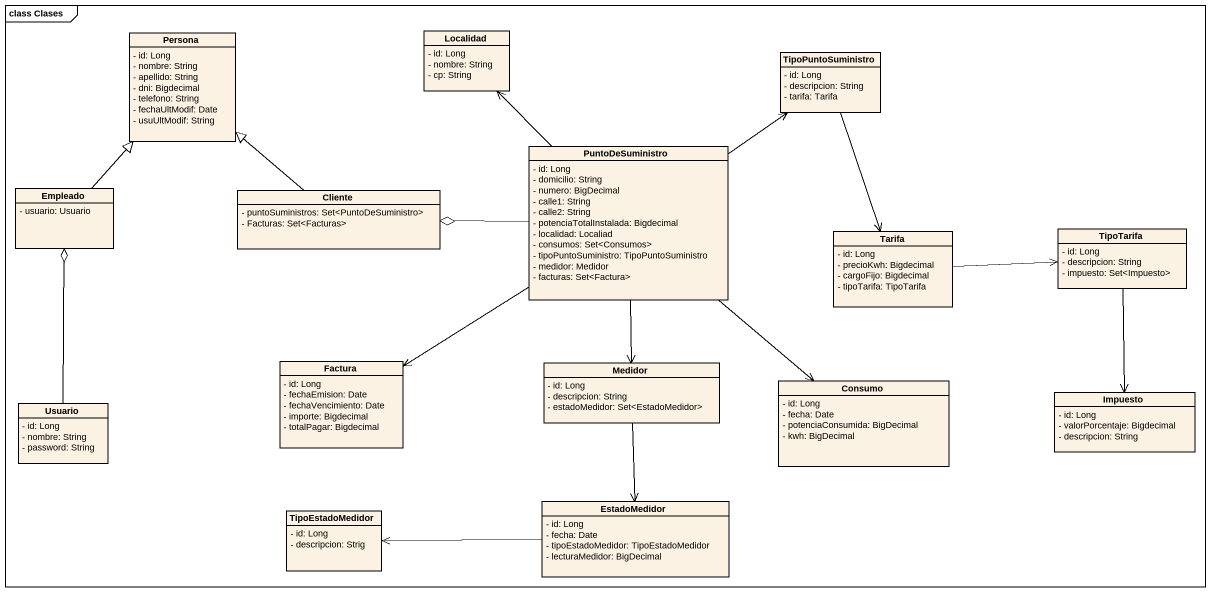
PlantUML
@startuml
mainframe class Clases
hide circle
hide empty members
skinparam classAttributeIconSize 0
class Persona {
  - id: Long
  - nombre: String
  - apellido: String
  - dni: Bigdecimal
  - telefono: String
  - fechaUltModif: Date
  - usuUltModif: String
}
class Localidad {
  - id: Long
  - nombre: String
  - cp: String
}
class TipoPuntoSuministro {
  - id: Long
  - descripcion: String
  - tarifa: Tarifa
}
class PuntoDeSuministro {
  - id: Long
  - domicilio: String
  - numero: BigDecimal
  - calle1: String
  - calle2: String
  - potenciaTotalInstalada: Bigdecimal
  - localidad: Localiad
  - consumos: Set<Consumos>
  - tipoPuntoSuministro: TipoPuntoSuministro
  - medidor: Medidor
  - facturas: Set<Factura>
}
class Empleado {
  - usuario: Usuario
}
class Cliente {
  - puntoSuministros: Set<PuntoDeSuministro>
  - Facturas: Set<Facturas>
}
class Tarifa {
  - id: Long
  - precioKwh: Bigdecimal
  - cargoFijo: Bigdecimal
  - tipoTarifa: TipoTarifa
}
class TipoTarifa {
  - id: Long
  - descripcion: String
  - impuesto: Set<Impuesto>
}
class Factura {
  - id: Long
  - fechaEmision: Date
  - fechaVencimiento: Date
  - importe: Bigdecimal
  - totalPagar: Bigdecimal
}
class Medidor {
  - id: Long
  - descripcion: String
  - estadoMedidor: Set<EstadoMedidor>
}
class Usuario {
  - id: Long
  - nombre: String
  - password: String
}
class Consumo {
  - id: Long
  - fecha: Date
  - potenciaConsumida: BigDecimal
  - kwh: BigDecimal
}
class Impuesto {
  - id: Long
  - valorPorcentaje: Bigdecimal
  - descripcion: String
}
class TipoEstadoMedidor {
  - id: Long
  - descripcion: Strig
}
class EstadoMedidor {
  - id: Long
  - fecha: Date
  - tipoEstadoMedidor: TipoEstadoMedidor
  - lecturaMedidor: BigDecimal
}
TipoPuntoSuministro --> Tarifa
PuntoDeSuministro -up-> Localidad
PuntoDeSuministro -up-> TipoPuntoSuministro
PuntoDeSuministro -left-o Cliente
PuntoDeSuministro --> Factura
PuntoDeSuministro --> Medidor
PuntoDeSuministro --> Consumo
Empleado -up-|> Persona
Cliente -up-|> Persona
Tarifa -right-> TipoTarifa
TipoTarifa --> Impuesto
Medidor --> EstadoMedidor
Usuario -up-o Empleado
EstadoMedidor -left-> TipoEstadoMedidor
@enduml
